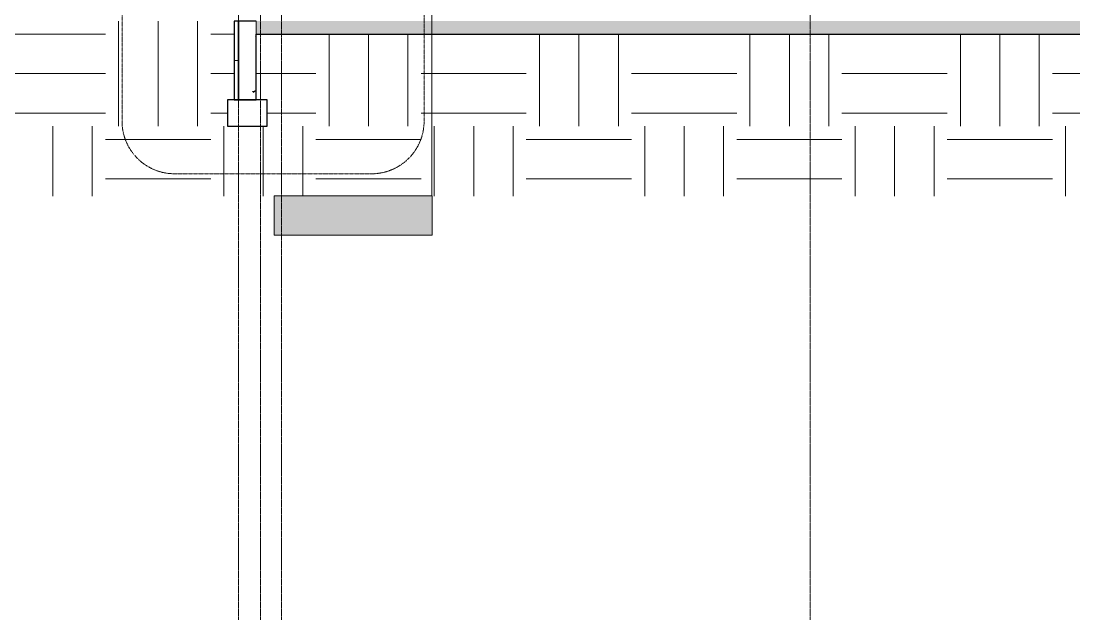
# Model space of a CAD drawing. Header units: inches. Extents: x 21380 to 98133, y -290 to 853.
# Drawn here: x 31380.5 to 31860.9, y -273.2 to 0 of the extents above; entities that cross this region are included whole.
import ezdxf

# ---------------------------------------------------------------- set-up
doc = ezdxf.new("R2010")
doc.units = ezdxf.units.IN
doc.header["$MEASUREMENT"] = 0
doc.linetypes.add('Dash Dot 3_16_', pattern=[0.3125, 0.1875, -0.0625, 0, -0.0625])
doc.linetypes.add('Grid Line 1_2_', pattern=[0.875, 0.5, -0.125, 0.125, -0.125])
for name, color, linetype, lineweight in [('A-ANNO-SYMB', 150, 'Continuous', 9), ('A-FLOR', 192, 'Continuous', 9), ('A-FLOR-MCUT', 51, 'Continuous', 9), ('A-FLOR-PATT', 8, 'Continuous', 25), ('A-WALL', 113, 'Continuous', 9), ('A-WALL-PATT', 111, 'Continuous', 25), ('C-TOPO', 7, 'Continuous', 9), ('G-ANNO-SYMB', 111, 'Continuous', 9), ('L-SITE-WALL', 31, 'Continuous', 9), ('S-FNDN', 32, 'Continuous', 9), ('S-GRID', 1, 'Continuous', 9)]:
    doc.layers.add(name, color=color, linetype=linetype, lineweight=lineweight)
pattern_1 = [(50, (22011.01, 102), (55.0854, -4.8198), [5.76, -63.36]), (355, (22011.01, 102), (-10.6557, 57.7685), [4.608, -50.688]), (100.451, (22015.6, 101.6), (44.4295, 52.9487), [4.895, -53.848]), (46.184, (22011.01, 117.36), (81.9644, -12.712), [8.64, -95.04]), (96.636, (22017.84, 116.3), (71.7815, 74.8124), [7.343, -80.772]), (351.184, (22011.01, 117.36), (71.782, 74.8124), [6.912, -76.032]), (21, (22018.69, 113.52), (45.842, -30.9215), [5.76, -63.36]), (326, (22018.69, 113.52), (18.687, 55.6915), [4.608, -50.688]), (71.451, (22022.51, 110.943), (64.529, 24.77), [4.895, -53.848]), (37.5, (22011.012, 102), (0.9339, 25.5668), [2.534, -47.539, 2.534, -48.922, -50.88]), (37.5, (22011.012, 102), (0.9339, 25.5668), [-101.53, 2.534, -48.346]), (7.5, (22011.012, 102), (20.204, 30.2913), [2.534, -26.803, 2.534, -46.387, -19.392]), (7.5, (22011.012, 102), (20.204, 30.2913), [-78.259, 2.534, -16.858]), (327.5, (21993.885, 102), (40.9978, -1.7324), [2.534, -16.666, 2.534, -57.37, -79.488]), (327.5, (21993.885, 102), (40.9978, -1.7324), [-79.104, 2.534, -76.954]), (317.5, (21986.205, 102), (44.7889, 7.6878), [2.534, -22.426, 2.534, -37.248, -56.448]), (317.5, (21986.205, 102), (44.7889, 7.6878), [-64.742, 2.534, -53.914])]

# ---------------------------------------------------------------- blocks, each defined once
blk = doc.blocks.new('Struct_Xcel_Sports Complex_rvt-3-Building Section - North_South looking East _ Fitness Center')
at = {"layer": 'A-FLOR-PATT', "lineweight": 9}
h = blk.add_hatch(dxfattribs=at)
h.set_pattern_fill('FP_33', style=0, pattern_type=2)
h.set_pattern_definition(pattern_1)
h.paths.add_polyline_path([(21949.47, -6), (22790.8, -6), (22790.8, 0), (21132.3, 0), (21132.3, -6), (21794.54, -6)], flags=0)
at = {"layer": 'A-WALL-PATT', "lineweight": 9}
h = blk.add_hatch(dxfattribs=at)
h.set_pattern_fill('FP_33', style=0, pattern_type=2)
h.set_pattern_definition(pattern_1)
h.paths.add_polyline_path([(21132.3, -36), (21132.3, 0), (21124.3, 0), (21124.3, -36)], flags=0)
at = {"layer": 'S-FNDN'}
h = blk.add_hatch(dxfattribs=at)
h.set_pattern_fill('FP_33', color=256, style=0, pattern_type=2)
h.set_pattern_definition(pattern_1)
h.paths.add_polyline_path([(21119.3, -48), (21137.3, -48), (21137.3, -36), (21119.3, -36), (21119.3, -40.76)], flags=0)
at = {"layer": 'A-FLOR', "color": 250, "lineweight": 25}
blk.add_line((21132.3, -6), (22790.8, -6), dxfattribs=at)
at = {"layer": 'A-FLOR-MCUT', "color": 7}
blk.add_line((21132.3, 0), (21132.3, -6), dxfattribs=at)
at = {"layer": 'A-WALL', "color": 7}
blk.add_line((21132.3, -6), (21132.3, 0), dxfattribs=at)
at = {"layer": 'L-SITE-WALL', "color": 250, "lineweight": 25}
for p, q in [((21132.3, 0), (21124.3, 0)), ((21124.3, 0), (21124.3, -36)), ((21132.3, -36), (21132.3, -6)), ((21124.3, -36), (21132.3, -36))]:
    blk.add_line(p, q, dxfattribs=at)
at = {"layer": 'S-FNDN', "color": 250, "lineweight": 25}
for p, q in [((21137.3, -36), (21119.3, -36)), ((21119.3, -36), (21119.3, -48)), ((21137.3, -48), (21137.3, -36)), ((21119.3, -48), (21137.3, -48))]:
    blk.add_line(p, q, dxfattribs=at)
blk = doc.blocks.new('Section - 3_32_ x 3_8_-18514-Building Section - North_South looking East _ Fitness Center')
at = {"layer": 'G-ANNO-SYMB'}
blk.add_hatch(color=256, dxfattribs=at).paths.add_polyline_path([(22320.83, -79.66), (22248.83, -79.66), (22248.83, -97.66), (22320.83, -97.66)], flags=0)
for p, q in [((22248.83, -97.66), (22248.83, -79.66)), ((22248.83, -79.66), (22320.83, -79.66)), ((22320.83, -79.66), (22320.83, -97.66)), ((22320.83, -97.66), (22248.83, -97.66))]:
    blk.add_line(p, q, dxfattribs=at)

msp = doc.modelspace()

# ---------------------------------------------------------------- hatches: boundary and pattern name
at = {"layer": 'A-WALL-PATT', "lineweight": 9}
h = msp.add_hatch(dxfattribs=at)
h.set_pattern_fill('FP_27', color=256, style=0, pattern_type=2)
h.set_pattern_definition([(0, (22011.012, 102), (0, 24), []), (90, (22011.012, 102), (-24, 1e-15), [])])
h.paths.add_polyline_path([(31477.79, -36), (31479.79, -36), (31479.79, 0), (31477.79, 0), (31477.79, -1.69)], flags=0)
at = {"layer": 'C-TOPO'}
h = msp.add_hatch(dxfattribs=at)
h.set_pattern_fill('FP_24', color=256, style=0, pattern_type=2)
h.set_pattern_definition([(0, (22011.01, 102), (48, 48), [48, -48]), (0, (22011.01, 120), (48, 48), [48, -48]), (0, (22011.01, 138), (48, 48), [48, -48]), (90, (22017.01, 144), (-48, 48), [48, -48]), (90, (22035.01, 144), (-48, 48), [48, -48]), (90, (22053.01, 144), (-48, 48), [48, -48])])
h.paths.add_polyline_path([(32150.03, -79.83), (33389.51, -79.83), (33389.51, 0), (33156.29, 0), (33156.29, -36), (33159.29, -36), (33159.29, -48), (33141.29, -48), (33141.29, -36), (33146.29, -36), (33146.29, -6), (31487.79, -6), (31487.79, -36), (31492.79, -36), (31492.79, -48), (31474.79, -48), (31474.79, -36), (31477.79, -36), (31477.79, 0), (30910.55, 0), (30910.55, -79.83), (31995.09, -79.83)], flags=0)

# ---------------------------------------------------------------- linework, layer by layer
at = {"layer": 'A-ANNO-SYMB', "linetype": 'Dash Dot 3_16_'}
for p, q in [((31426.6, 452.37), (31426.6, -45.66)), ((31564.42, -45.66), (31564.42, 452.37)), ((31450.6, -69.66), (31540.42, -69.66))]:
    msp.add_line(p, q, dxfattribs=at)
for centre, start, end in [((31450.6, -45.66), 180, 270), ((31540.42, -45.66), 270, 360)]:
    msp.add_arc(centre, 24, start, end, dxfattribs=at)
at = {"layer": 'G-ANNO-SYMB'}
msp.add_line((31568.01, 737.16), (31568.01, -79.66), dxfattribs=at)
at = {"layer": 'L-SITE-WALL', "lineweight": 25}
for p, q in [((31479.79, 0), (31477.79, 0)), ((31477.79, 0), (31477.79, -36)), ((31479.79, -36), (31479.79, 0)), ((31477.79, -36), (31479.79, -36))]:
    msp.add_line(p, q, dxfattribs=at)
at = {"layer": 'S-GRID', "linetype": 'Grid Line 1_2_'}
for p, q in [((31479.79, -273.16), (31479.79, 738.66)), ((31489.79, -273.16), (31489.79, 738.66)), ((31499.29, -273.16), (31499.29, 738.66)), ((31740.54, -273.16), (31740.54, 738.66)), ((31740.54, -273.16), (31740.54, 738.66))]:
    msp.add_line(p, q, dxfattribs=at)

# ---------------------------------------------------------------- block references
at = {"color": 90, "lineweight": 5}
msp.add_blockref('Struct_Xcel_Sports Complex_rvt-3-Building Section - North_South looking East _ Fitness Center', (10355.49, 0), dxfattribs=at)
at = {"layer": 'G-ANNO-SYMB', "extrusion": (0, 0, -1)}
msp.add_blockref('Section - 3_32_ x 3_8_-18514-Building Section - North_South looking East _ Fitness Center', (-53816.85, 0), dxfattribs=at)

doc.saveas('drawing.dxf')
